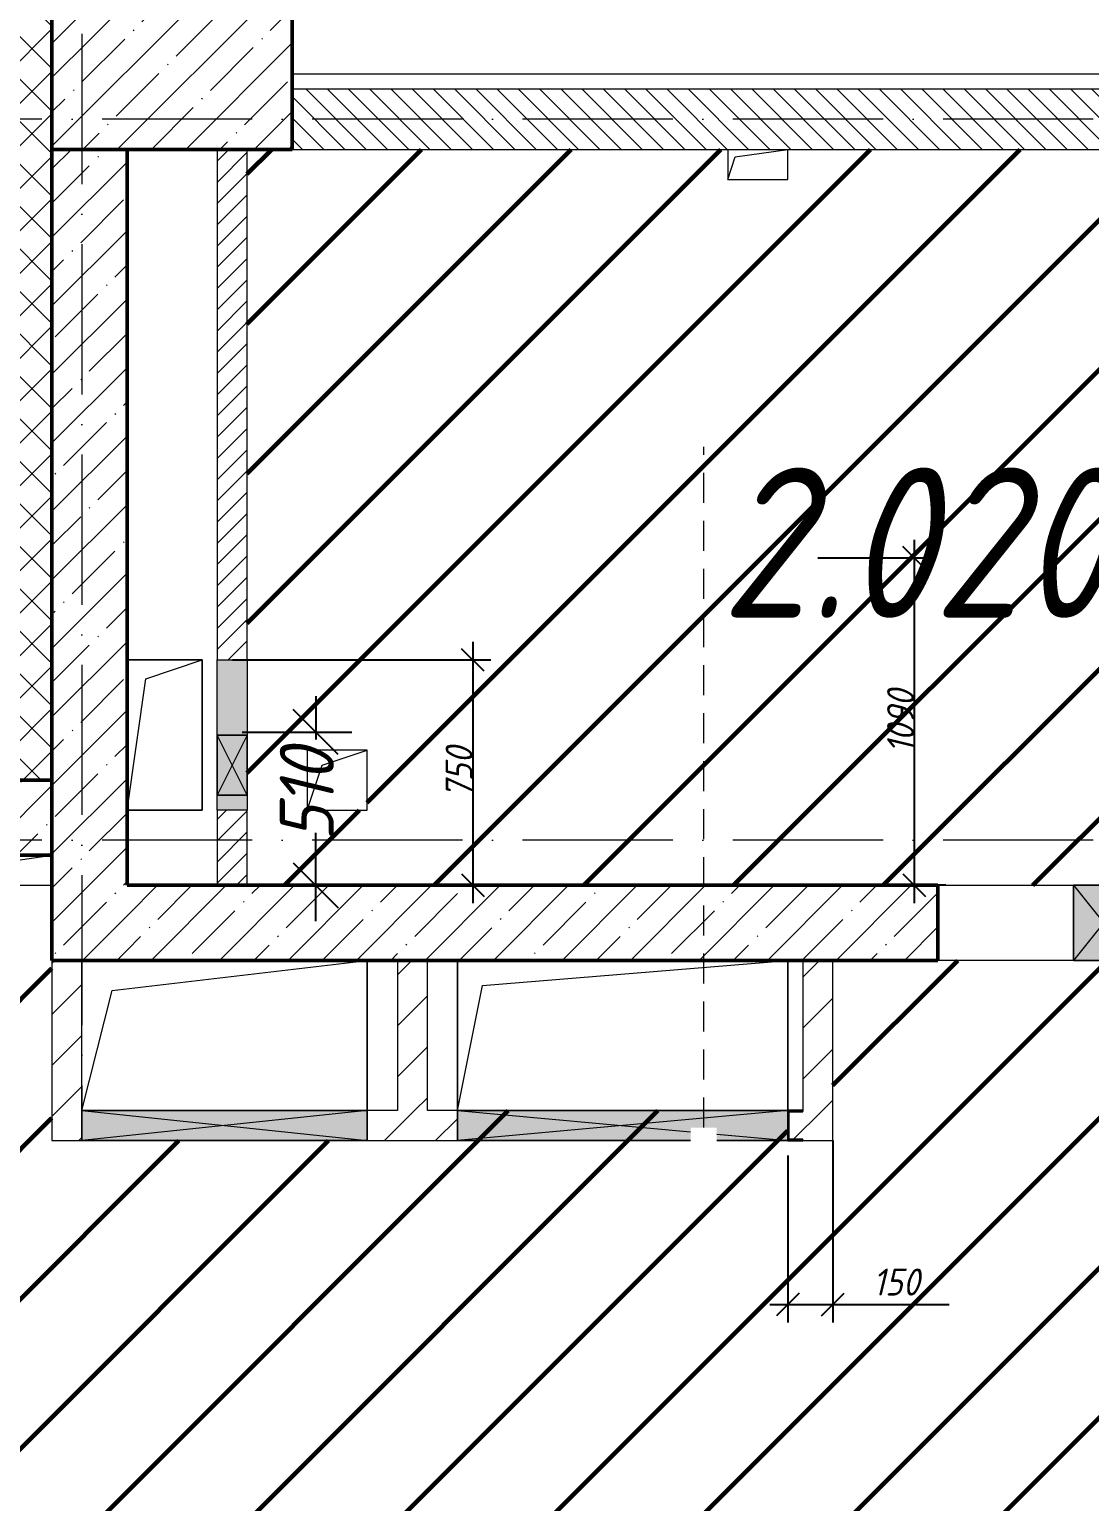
# Model space of a CAD drawing. Header units: millimetres. Extents: x -606178 to 312196, y -19338 to 632709.
# Drawn here: x -214776 to -211246, y 517173 to 522075 of the extents above; entities that cross this region are included whole.
import ezdxf

# ---------------------------------------------------------------- set-up
doc = ezdxf.new("R2010")
doc.units = ezdxf.units.MM
doc.linetypes.add('200_ШТРИХ_ш1п0_6_', pattern=[160, 100, -60])
doc.linetypes.add('50_200_ШТРИХ_1Т_ш5_п1_п1_', pattern=[700, 500, -100, 0, -100])
for name, color, linetype, lineweight in [('6.4.1) Окр пт с инж. ПТ2.16', 3, 'Continuous', 60), ('A-____-____-DIMS', 7, 'Continuous', 9), ('A-DETL-GENF-OTLN', 7, 'Continuous', 9), ('A-FLOR-____-OTLN', 7, 'Continuous', 9), ('A-GENM-____-MCUT', 7, 'Continuous', 25), ('A-GENM-____-OTLN', 7, 'Continuous', 9), ('A-GENM-____-OTLN-1', 7, 'Continuous', 25), ('A-GLAZ-____-OTLN', 7, 'Continuous', 9), ('A-WALL-____-MCUT', 7, 'Continuous', 13), ('A-WALL-____-MCUT-2', 7, 'Continuous', 50), ('A-WALL-____-OTLN', 7, 'Continuous', 9), ('A-WALL-____-PATT-1', 7, 'Continuous', 9), ('A-WALL-FNSH-MCUT-1', 7, 'Continuous', 9), ('S-COLS-____-MCUT', 7, 'Continuous', 50), ('S-COLS-____-OTLN', 7, 'Continuous', 9), ('S-GRID-____-OTLN-1', 7, '50_200_ШТРИХ_1Т_ш5_п1_п1_', 9), ('Марки помещений', 7, 'Continuous', 9)]:
    doc.layers.add(name, color=color, linetype=linetype, lineweight=lineweight)
for name, color, linetype, lineweight, true_color in [('A-DETL-GENF-OTLN-3', 9, 'Continuous', 9, 0x808080), ('A-DETL-GENF-OTLN-4', 9, '200_ШТРИХ_ш1п0_6_', 9, 0x808080), ('A-GLAZ-____-OTLN-1', 7, 'Continuous', 9, 0xc0c0c0)]:
    doc.layers.add(name, color=color, linetype=linetype, lineweight=lineweight, true_color=true_color)
doc.styles.add('ISOCPEUR_I_10', font='isocpeui.ttf', dxfattribs={"width": 0.9, "height": 180})
doc.styles.add('ISOCPEUR_I_2', font='isocpeui.ttf', dxfattribs={"width": 0.85, "height": 2.3})
doc.styles.add('ISOCPEUR_I_7', font='isocpeui.ttf', dxfattribs={"width": 0.9, "height": 90})
doc.dimstyles.new('ISO-1_8_0_9К_СРЕДНИЙ_Кладочные_1', dxfattribs={"dimscale": 304.8, "dimtxt": 89.638306, "dimasz": 0.246063, "dimexe": 0.19685, "dimexo": 0, "dimgap": 0, "dimtad": 1, "dimdec": 3, "dimrnd": 0.001, "dimdsep": 46, "dimtxsty": 'ISOCPEUR_I_7', "dimblk1": 'OBLIQUE', "dimblk2": 'OBLIQUE', "dimsah": 1, "dimcen": 0.09, "dimdle": 0.19685, "dimazin": 0, "dimtfac": 1, "dimtdec": 4, "dimtix": 1, "dimtmove": 0, "dimatfit": 3, "dimfxl": 1, "dimtvp": 1, "dimtolj": 1, "dimtzin": 0, "dimarcsym": 2})
doc.dimstyles.new('ISO-1_8_0_9К_СРЕДНИЙ_Кладочные_2', dxfattribs={"dimscale": 304.8, "dimtxt": 89.638306, "dimasz": 0.246063, "dimexe": 0.19685, "dimexo": 0, "dimgap": 0, "dimtad": 1, "dimdec": 3, "dimrnd": 0.001, "dimdsep": 46, "dimtxsty": 'ISOCPEUR_I_7', "dimblk1": 'OBLIQUE', "dimblk2": 'OBLIQUE', "dimsah": 1, "dimcen": 0.09, "dimdle": 0.19685, "dimazin": 0, "dimtfac": 1, "dimtdec": 4, "dimtix": 1, "dimtmove": 1, "dimatfit": 3, "dimfxl": 1, "dimtvp": 1, "dimtolj": 1, "dimtzin": 0, "dimarcsym": 2})
doc.dimstyles.new('ISO-1_8_0_9К_СРЕДНИЙ_Кладочные_3', dxfattribs={"dimscale": 304.8, "dimtxt": 179.276612, "dimasz": 0.492126, "dimexe": 0.393701, "dimexo": 0, "dimgap": 0, "dimtad": 1, "dimdec": 3, "dimrnd": 0.001, "dimdsep": 46, "dimtxsty": 'ISOCPEUR_I_10', "dimblk1": 'OBLIQUE', "dimblk2": 'OBLIQUE', "dimsah": 1, "dimcen": 0.09, "dimdle": 0.393701, "dimazin": 0, "dimtfac": 1, "dimtdec": 4, "dimtix": 1, "dimtmove": 0, "dimatfit": 3, "dimfxl": 1, "dimtvp": 1, "dimtolj": 1, "dimtzin": 0, "dimarcsym": 2})
pattern_1 = [(45, (-264901.3, 451794.26), (-84.85281, 84.85281), [])]
pattern_2 = [(45, (-264901.3, 451794.26), (-114.04925, 114.04925), []), (45, (-264787.25, 451794.26), (-114.04925, 114.04925), [201.612, -40.322, 3.353, -36.97])]

# ---------------------------------------------------------------- blocks, each defined once
blk = doc.blocks.new('BSC_Колонна _Прямоугольная - 500х800-V76-АР1_План отверстий 2 этажа в осях 1-64_Ю-ЯЯ')
at = {"layer": 'S-COLS-____-OTLN'}
h = blk.add_hatch(dxfattribs=at)
h.set_pattern_fill('FP_88', color=256, style=0, pattern_type=2)
h.set_pattern_definition([(315, (-70131.04, 50600), (114.04925, 114.04925), []), (315, (-70131.04, 50485.95), (114.04925, 114.04925), [201.613, -40.323, 3.353, -36.97])])
h.paths.add_polyline_path([(-250, -400), (250, -400), (250, 400), (-250, 400)], flags=0)
at = {"layer": 'S-COLS-____-MCUT'}
for p, q in [((250, 400), (-250, 400)), ((-250, 400), (-250, -400)), ((250, -400), (250, 400)), ((-250, -400), (250, -400))]:
    blk.add_line(p, q, dxfattribs=at)
blk = doc.blocks.new('AR_Отверстие Ниша - Лючок-32402213-АР1_План отверстий 2 этажа в осях 1-64_Ю-ЯЯ')
at = {"layer": 'A-GLAZ-____-OTLN'}
h = blk.add_hatch(color=256, dxfattribs=at)
h.paths.add_polyline_path([(250, 50), (200, 50), (200, -50), (250, -50)], flags=0)
h.paths.add_polyline_path([(0, 50), (-250, 50), (-250, -50), (0, -50)], flags=0)
for p, q in [((-250, 50), (0, 50)), ((-250, -50), (-250, 50)), ((200, 50), (250, 50)), ((250, 50), (250, -50)), ((0, -50), (-250, -50)), ((250, -50), (200, -50))]:
    blk.add_line(p, q, dxfattribs=at)
blk = doc.blocks.new('AR_Отверстие прямоугольное _в стене_ - AR_Отверстие прямоугольное _в стене__ВК-32402182-АР1_План отверстий 2 этажа в осях 1-64_Ю-ЯЯ')
at = {"layer": 'A-GLAZ-____-OTLN'}
blk.add_hatch(color=256, dxfattribs=at).paths.add_polyline_path([(100, 50), (-100, 50), (-100, -50), (100, -50)], flags=0)
at = {"layer": 'A-DETL-GENF-OTLN'}
for p, q in [((-100, -50), (-100, 50)), ((-100, 50), (100, 50)), ((100, 50), (-100, -50)), ((-100, 50), (100, -50)), ((100, 50), (-100, 50)), ((-100, 50), (-100, -50)), ((100, 50), (100, -50)), ((100, -50), (100, 50)), ((100, -50), (-100, -50)), ((-100, -50), (100, -50))]:
    blk.add_line(p, q, dxfattribs=at)
blk = doc.blocks.new('AR_Отверстие прямоугольное _в плите_ - AR_Отверстие прямоугольное _в плите_-V157-АР1_План отверстий 2 этажа в осях 1-64_Ю-ЯЯ')
at = {"layer": 'A-GENM-____-OTLN'}
for p, q in [((125, 250), (-125, 250)), ((-62.5, 187.5), (125, 250)), ((125, -250), (125, 250)), ((-125, -250), (-62.5, 187.5)), ((-125, -250), (125, -250))]:
    blk.add_line(p, q, dxfattribs=at)
blk = doc.blocks.new('AR_Отверстие прямоугольное _в плите_ - AR_Отверстие прямоугольное _в плите_-30459207-АР1_План отверстий 2 этажа в осях 1-64_Ю-ЯЯ')
at = {"layer": 'A-GENM-____-OTLN'}
for p, q in [((100, 100), (-100, 100)), ((-100, 100), (-100, -100)), ((-50, 50), (100, 100)), ((100, -100), (100, 100)), ((-100, -100), (-50, 50)), ((-100, -100), (100, -100))]:
    blk.add_line(p, q, dxfattribs=at)
blk = doc.blocks.new('AR_Отверстие прямоугольное _в плите_ - AR_Отверстие прямоугольное _в плите_-30510712-АР1_План отверстий 2 этажа в осях 1-64_Ю-ЯЯ')
at = {"layer": 'A-GENM-____-OTLN'}
for p, q in [((-100, 50), (-100, -50)), ((-75, 25), (100, 50)), ((-100, -50), (-75, 25)), ((-100, -50), (100, -50))]:
    blk.add_line(p, q, dxfattribs=at)
blk = doc.blocks.new('AR_Отверстие прямоугольное _в плите_ - AR_Отверстие прямоугольное _в плите_-V176-АР1_План отверстий 2 этажа в осях 1-64_Ю-ЯЯ')
at = {"layer": 'A-GENM-____-OTLN'}
for p, q in [((-100, 50), (-100, -50)), ((-75, 25), (100, 50)), ((100, -50), (100, 50)), ((-100, -50), (-75, 25)), ((-100, -50), (100, -50))]:
    blk.add_line(p, q, dxfattribs=at)
blk = doc.blocks.new('AR_Отверстие прямоугольное _в плите_ - AR_Отверстие прямоугольное _в плите_-30552508-АР1_План отверстий 2 этажа в осях 1-64_Ю-ЯЯ')
at = {"layer": 'A-GENM-____-OTLN'}
for p, q in [((-550, 250), (-550, -250)), ((-466.7, 166.7), (550, 250)), ((550, -250), (550, 250)), ((-550, -250), (-466.7, 166.7))]:
    blk.add_line(p, q, dxfattribs=at)
blk = doc.blocks.new('AR_Отверстие прямоугольное _в стене__БезПР - AR_Отверстие прямоугольное _в стене__БезПР-30578456-АР1_План отверстий 2 этажа в осях 1-64_Ю-ЯЯ')
at = {"layer": 'A-GLAZ-____-OTLN-1'}
blk.add_hatch(color=256, dxfattribs=at).paths.add_polyline_path([(100, -125), (100, 125), (-100, 125), (-100, -125)], flags=0)
at = {"layer": 'A-DETL-GENF-OTLN'}
for p, q in [((-100, -125), (-100, 125)), ((-100, 125), (100, 125)), ((100, 125), (-100, -125)), ((-100, 125), (100, -125)), ((100, 125), (-100, 125)), ((-100, 125), (-100, -125)), ((100, 125), (100, -125)), ((100, -125), (100, 125)), ((100, -125), (-100, -125)), ((-100, -125), (100, -125))]:
    blk.add_line(p, q, dxfattribs=at)
at = {"layer": 'A-GLAZ-____-OTLN'}
blk.add_line((100, 125), (-100, 125), dxfattribs=at)
blk = doc.blocks.new('AR_Отверстие прямоугольное _в плите_ - AR_Отверстие прямоугольное _в плите_-30552717-АР1_План отверстий 2 этажа в осях 1-64_Ю-ЯЯ')
at = {"layer": 'A-GENM-____-OTLN'}
for p, q in [((-375, 150), (475, 250)), ((475, -250), (475, 250)), ((-475, -250), (-375, 150))]:
    blk.add_line(p, q, dxfattribs=at)
blk = doc.blocks.new('AR_Отверстие прямоугольное _в стене__БезПР - AR_Отверстие прямоугольное _в стене__БезПР-36428547-АР1_План отверстий 2 этажа в осях 1-64_Ю-ЯЯ')
at = {"layer": 'A-GLAZ-____-OTLN'}
blk.add_hatch(color=256, dxfattribs=at).paths.add_polyline_path([(475, -50), (475, 50), (-475, 50), (-475, -50)], flags=0)
at = {"layer": 'A-DETL-GENF-OTLN'}
for p, q in [((-475, -50), (-475, 50)), ((-475, 50), (475, 50)), ((475, 50), (-475, -50)), ((-475, 50), (475, -50)), ((475, 50), (-475, 50)), ((-475, 50), (-475, -50)), ((475, 50), (475, -50)), ((475, -50), (475, 50)), ((475, -50), (-475, -50)), ((-475, -50), (475, -50))]:
    blk.add_line(p, q, dxfattribs=at)
at = {"layer": 'A-GLAZ-____-OTLN'}
blk.add_line((475, 50), (-475, 50), dxfattribs=at)
blk = doc.blocks.new('154_Фахверк_СКБ_Швеллер - Тип_100_3960_зеркало-V205-АР1_План отверстий 2 этажа в осях 1-64_Ю-ЯЯ')
at = {"layer": 'A-GENM-____-MCUT'}
for p, q in [((175, 50), (125, 50)), ((175, 47), (175, 50)), ((128, 47), (175, 47)), ((128, -47), (128, 47)), ((175, -47), (128, -47)), ((175, -50), (175, -47)), ((125, -50), (175, -50))]:
    blk.add_line(p, q, dxfattribs=at)
blk = doc.blocks.new('AR_Отверстие прямоугольное _в стене_ - AR_Отверстие прямоугольное _в стене__ОВ-36926784-АР1_План отверстий 2 этажа в осях 1-64_Ю-ЯЯ')
at = {"layer": 'A-GLAZ-____-OTLN'}
blk.add_hatch(color=256, dxfattribs=at).paths.add_polyline_path([(226.6, -50), (226.6, -6.9), (313.4, -6.9), (313.4, -50), (550, -50), (550, 50), (-550, 50), (-550, -50)], flags=0)
at = {"layer": 'A-DETL-GENF-OTLN'}
for p, q in [((-550, -50), (-550, 50)), ((-550, 50), (550, 50)), ((550, 50), (-550, -50)), ((-550, 50), (226.6, -20.6)), ((550, 50), (-550, 50)), ((-550, 50), (-550, -50)), ((550, 50), (550, -50)), ((550, -50), (550, 50)), ((313.4, -28.5), (550, -50)), ((226.6, -50), (-550, -50)), ((-550, -50), (226.6, -50)), ((550, -50), (313.4, -50)), ((313.4, -50), (550, -50))]:
    blk.add_line(p, q, dxfattribs=at)
blk = doc.blocks.new('DET_L_Имитация разреза_ISO2-5 - Вправо-29863948-АР1_План отверстий 2 этажа в осях 1-64_Ю-ЯЯ')
at = {"layer": 'A-DETL-GENF-OTLN-4'}
blk.add_line((143.1, 0), (2410, 0), dxfattribs=at)
blk = doc.blocks.new('_Oblique')
at = {"color": 0, "linetype": 'ByBlock', "lineweight": -2}
blk.add_line((-0.5, -0.5), (0.5, 0.5), dxfattribs=at)
blk = doc.blocks.new('*D4814')
at = {"layer": 'A-____-____-DIMS', "color": 0, "lineweight": -2, "transparency": 16777216}
for p, q in [((-213300.1, 520035.3), (-213300.1, 519165.3)), ((-214100, 519975.3), (-213240.1, 519975.3)), ((-213194, 519225.3), (-213360.1, 519225.3))]:
    blk.add_line(p, q, dxfattribs=at)
at = {"layer": 'Defpoints', "color": 0, "transparency": 16777216}
for p in [(-214100, 519975.3), (-213300.1, 519225.3), (-213194, 519225.3)]:
    blk.add_point(p, dxfattribs=at)
at = {"layer": 'A-____-____-DIMS', "color": 0, "lineweight": -2, "transparency": 16777216, "xscale": 75, "yscale": 75, "zscale": 75}
for p, rotation in [((-213300.1, 519975.3), 90), ((-213300.1, 519225.3), 270)]:
    blk.add_blockref('_Oblique', p, dxfattribs=dict(at, rotation=rotation))
at = {"layer": 'A-____-____-DIMS', "color": 0, "transparency": 16777216, "insert": (-213345.7, 519600.3), "char_height": 90, "width": 409.578, "attachment_point": 5, "rotation": 90, "style": 'ISOCPEUR_I_7'}
blk.add_mtext('\\A1;750', dxfattribs=at)
blk = doc.blocks.new('*D4942')
at = {"layer": 'A-____-____-DIMS', "color": 0, "lineweight": -2, "transparency": 16777216}
for p, q in [((-213822.8, 519855.3), (-213822.8, 519710.5)), ((-214068.3, 519735.3), (-213702.8, 519735.3)), ((-213822.8, 519105.3), (-213822.8, 519400)), ((-214051.3, 519225.3), (-213702.8, 519225.3))]:
    blk.add_line(p, q, dxfattribs=at)
at = {"layer": 'Defpoints', "color": 0, "transparency": 16777216}
for p in [(-214068.3, 519735.3), (-214051.3, 519225.3), (-213822.8, 519225.3)]:
    blk.add_point(p, dxfattribs=at)
at = {"layer": 'A-____-____-DIMS', "color": 0, "lineweight": -2, "transparency": 16777216, "xscale": 150, "yscale": 150, "zscale": 150}
for p, rotation in [((-213822.8, 519735.3), 90), ((-213822.8, 519225.3), 270)]:
    blk.add_blockref('_Oblique', p, dxfattribs=dict(at, rotation=rotation))
at = {"layer": 'A-____-____-DIMS', "color": 0, "transparency": 16777216, "insert": (-213942.8, 519371.1), "char_height": 180, "width": 368.207, "attachment_point": 1, "rotation": 90, "line_spacing_factor": 1.149209, "style": 'ISOCPEUR_I_10'}
blk.add_mtext('\\A1;510', dxfattribs=at)
blk = doc.blocks.new('*D4974')
at = {"layer": 'A-____-____-DIMS', "color": 0, "lineweight": -2, "transparency": 16777216}
for p, q in [((-211830.5, 520375.3), (-211830.5, 519165.3)), ((-212151.3, 520315.3), (-211770.5, 520315.3)), ((-211724.5, 519225.3), (-211890.5, 519225.3))]:
    blk.add_line(p, q, dxfattribs=at)
at = {"layer": 'Defpoints', "color": 0, "transparency": 16777216}
for p in [(-212151.3, 520315.3), (-211830.5, 519225.3), (-211724.5, 519225.3)]:
    blk.add_point(p, dxfattribs=at)
at = {"layer": 'A-____-____-DIMS', "color": 0, "lineweight": -2, "transparency": 16777216, "xscale": 75, "yscale": 75, "zscale": 75}
for p, rotation in [((-211830.5, 520315.3), 90), ((-211830.5, 519225.3), 270)]:
    blk.add_blockref('_Oblique', p, dxfattribs=dict(at, rotation=rotation))
at = {"layer": 'A-____-____-DIMS', "color": 0, "transparency": 16777216, "insert": (-211875.5, 519770.3), "char_height": 90, "width": 504.733, "attachment_point": 5, "rotation": 90, "style": 'ISOCPEUR_I_7'}
blk.add_mtext('\\A1;1090', dxfattribs=at)
blk = doc.blocks.new('*D4976')
at = {"layer": 'A-____-____-DIMS', "color": 0, "lineweight": -2, "transparency": 16777216}
for p, q in [((-212101.3, 518375.3), (-212101.3, 517769.3)), ((-212251.3, 518325.3), (-212251.3, 517769.3)), ((-212311.3, 517829.3), (-212101.3, 517829.3)), ((-212101.3, 517829.3), (-211713.5, 517829.3))]:
    blk.add_line(p, q, dxfattribs=at)
at = {"layer": 'Defpoints', "color": 0, "transparency": 16777216}
for p in [(-212101.3, 518375.3), (-212251.3, 518325.3), (-212101.3, 517829.3)]:
    blk.add_point(p, dxfattribs=at)
at = {"layer": 'A-____-____-DIMS', "color": 0, "lineweight": -2, "transparency": 16777216, "xscale": 75, "yscale": 75, "zscale": 75, "rotation": 180}
blk.add_blockref('_Oblique', (-212251.3, 517829.3), dxfattribs=at)
at = {"layer": 'A-____-____-DIMS', "color": 0, "lineweight": -2, "transparency": 16777216, "xscale": 75, "yscale": 75, "zscale": 75}
blk.add_blockref('_Oblique', (-212101.3, 517829.3), dxfattribs=at)
at = {"layer": 'A-____-____-DIMS', "color": 0, "transparency": 16777216, "insert": (-211967.8, 517949.3), "char_height": 90, "width": 368.207, "attachment_point": 1, "line_spacing_factor": 1.149209, "style": 'ISOCPEUR_I_7'}
blk.add_mtext('\\A1;150', dxfattribs=at)

msp = doc.modelspace()

# ---------------------------------------------------------------- hatches: boundary and pattern name
at = {"layer": '6.4.1) Окр пт с инж. ПТ2.16'}
h = msp.add_hatch(dxfattribs=at)
h.set_pattern_fill('ANSI31', color=256, scale=111)
h.paths.add_polyline_path([(-190461.3011, 521675.3011), (-191001.3011, 521675.3011), (-195701.3011, 521675.3011), (-196201.3011, 521675.3011), (-196401.3011, 521675.3011), (-196401.3011, 521225.3011), (-196627.3011, 521225.3011), (-196627.3011, 521219.3011), (-197075.3011, 521219.3011), (-197201.3011, 521225.3011), (-197201.3011, 521675.3011), (-200651.3011, 521675.3011), (-200651.3011, 521175.3011), (-201151.3011, 521175.3011), (-201151.3011, 519475.3011), (-200651.3011, 519475.3011), (-200651.3011, 518975.3011), (-201151.3011, 518975.3011), (-201651.3011, 518975.3011), (-202951.3011, 518975.3011), (-203951.3011, 518975.3011), (-204951.3011, 518975.3011), (-205449.8983, 518975.3011), (-205649.8983, 518975.3011), (-206101.3011, 518975.3011), (-207801.3011, 518975.3011), (-207801.3011, 518175.3011), (-208076.3011, 518175.3011), (-208976.3011, 518175.3011), (-209251.3011, 518175.3011), (-209251.3011, 518975.3011), (-210601.3011, 518975.3011), (-211099.8983, 518975.3011), (-211299.8983, 518975.3011), (-211751.3011, 518975.3011), (-212101.3011, 518975.3011), (-212101.3011, 518375.3011), (-212201.3011, 518375.3011), (-212251.3011, 518375.3011), (-212251.3011, 518475.3011), (-213351.3011, 518475.3011), (-213351.3011, 518375.3011), (-213651.3011, 518375.3011), (-214601.3011, 518375.3011), (-214701.3011, 518375.3011), (-214701.3011, 518975.3011), (-214701.3011, 519225.3011), (-214901.3011, 519225.3011), (-214901.3011, 519325.3011), (-217351.3011, 519325.3011), (-219151.3011, 519325.3011), (-219151.3011, 519075.3011), (-219401.3011, 519075.3011), (-219401.3011, 514975.3011), (-219151.3011, 514975.3011), (-218826.3011, 514975.3011), (-218826.3011, 514981.3011), (-218751.3011, 514981.3011), (-218316.3011, 514975.3011), (-217466.3011, 514975.3011), (-217126.3011, 514975.3011), (-217126.3011, 514981.3011), (-217057.3011, 514981.3011), (-217051.3011, 514981.3011), (-216976.3011, 514981.3011), (-216651.3011, 514975.3011), (-216151.3011, 514975.3011), (-214526.3011, 514975.3011), (-214526.3011, 514981.3011), (-214451.3011, 514981.3011), (-214445.3011, 514981.3011), (-214376.3011, 514981.3011), (-214291.3011, 514975.3011), (-213891.3011, 514975.3011), (-213751.3011, 514975.3011), (-213751.3011, 514981.3011), (-213676.3011, 514981.3011), (-213526.3011, 514975.3011), (-213526.3011, 514981.3011), (-213451.3011, 514981.3011), (-213271.3011, 514975.3011), (-212971.3011, 514975.3011), (-212751.3011, 514975.3011), (-212751.3011, 514981.3011), (-212676.3011, 514981.3011), (-212526.3011, 514975.3011), (-212526.3011, 514981.3011), (-212451.3011, 514981.3011), (-211751.3011, 514975.3011), (-211751.3011, 514981.3011), (-211676.3011, 514981.3011), (-211526.3011, 514975.3011), (-211526.3011, 514981.3011), (-211451.3011, 514981.3011), (-210751.3011, 514975.3011), (-210751.3011, 514981.3011), (-210651.3011, 514981.3011), (-210651.3011, 514975.3011), (-210151.3011, 514975.3011), (-209826.3011, 514975.3011), (-209826.3011, 514981.3011), (-209751.3011, 514981.3011), (-209401.3011, 514975.3011), (-208551.3011, 514975.3011), (-208126.3011, 514975.3011), (-208126.3011, 514981.3011), (-208057.3011, 514981.3011), (-208051.3011, 514981.3011), (-207976.3011, 514981.3011), (-207651.3011, 514975.3011), (-207151.3011, 514975.3011), (-206651.3011, 514975.3011), (-206151.3011, 514975.3011), (-204426.3011, 514975.3011), (-204426.3011, 514981.3011), (-204351.3011, 514981.3011), (-204345.3011, 514981.3011), (-204321.3011, 514975.3011), (-204351.3011, 514975.3011), (-204351.3011, 514935.3011), (-204346.3011, 514935.3011), (-204346.3011, 514775.3011), (-202551.3011, 514775.3011), (-202551.3011, 514844.3011), (-202551.3011, 514906.3011), (-202551.3011, 514981.3011), (-202476.3011, 514981.3011), (-201651.3011, 514975.3011), (-201151.3011, 514975.3011), (-200626.3011, 514975.3011), (-200626.3011, 514981.3011), (-200551.3011, 514981.3011), (-200545.3011, 514981.3011), (-200476.3011, 514981.3011), (-199826.3011, 514975.3011), (-199576.3011, 514975.3011), (-199476.3011, 514975.3011), (-199476.3011, 514981.3011), (-199407.3011, 514981.3011), (-199401.3011, 514981.3011), (-199326.3011, 514981.3011), (-198201.3011, 514975.3011), (-197751.3011, 514975.3011), (-196151.3011, 514975.3011), (-195651.3011, 514975.3011), (-193326.3011, 514975.3011), (-193326.3011, 514981.3011), (-193251.3011, 514981.3011), (-193245.3011, 514981.3011), (-193176.3011, 514981.3011), (-191651.3011, 514975.3011), (-191651.3011, 514981.3011), (-191576.3011, 514981.3011), (-190461.3011, 514977.2562)])
h.paths.add_polyline_path([(-196201.3011, 518975.3011), (-196201.3011, 519475.3011), (-195701.3011, 519475.3011), (-195701.3011, 518975.3011)], flags=16)
h = msp.add_hatch(dxfattribs=at)
h.set_pattern_fill('ANSI31', color=256, scale=111)
h.paths.add_polyline_path([(-209751.3011, 521175.3011), (-210201.3011, 521175.3011), (-210201.3011, 521675.3011), (-212251.3011, 521675.3011), (-212251.3011, 521575.3011), (-212451.3011, 521575.3011), (-212451.3011, 521675.3011), (-213901.3011, 521675.3011), (-214051.3011, 521675.3011), (-214051.3011, 519975.3011), (-214051.3011, 519725.3011), (-214051.3011, 519525.3011), (-214051.3011, 519475.3011), (-214051.3011, 519225.3011), (-211751.3011, 519225.3011), (-211299.8983, 519225.3011), (-211099.8983, 519225.3011), (-210601.3011, 519225.3011), (-209751.3011, 519225.3011), (-209751.3011, 519275.3011), (-209751.3011, 519675.3011)])
h.paths.add_polyline_path([(-213651.3011, 519675.3011), (-213651.3011, 519475.3011), (-213851.3011, 519475.3011), (-213851.3011, 519675.3011)], flags=16)
at = {"layer": 'A-WALL-____-PATT-1'}
h = msp.add_hatch(dxfattribs=at)
h.set_pattern_fill('FP_1', color=256, style=0, pattern_type=2)
h.set_pattern_definition([(45, (-264901.3, 451794.26), (-70.71068, 70.71068), []), (135, (-264901.3, 451794.26), (-70.71068, -70.71068), [])])
h.paths.add_polyline_path([(-214851.3011, 519575.3011), (-214701.3011, 519575.3011), (-214701.3011, 537705.3011), (-214851.3011, 537705.3011), (-214851.3011, 519725.3011)], flags=0)
h = msp.add_hatch(dxfattribs=at)
h.set_pattern_fill('FP_6', color=256, style=0, pattern_type=2)
h.set_pattern_definition([(135, (-264901.3, 451794.26), (-35.35534, -35.35534), [])])
h.paths.add_polyline_path([(-209401.3011, 521675.3011), (-209401.3011, 521875.3011), (-213901.3011, 521875.3011), (-213901.3011, 521675.3011), (-210123.9615, 521675.3011)], flags=0)
h = msp.add_hatch(dxfattribs=at)
h.set_pattern_fill('FP_13', color=256, style=0, pattern_type=2)
h.set_pattern_definition(pattern_2)
h.paths.add_polyline_path([(-214451.3011, 518975.3011), (-214451.3011, 521675.3011), (-214701.3011, 521675.3011), (-214701.3011, 518975.3011), (-214542.7132, 518975.3011)], flags=0)
h = msp.add_hatch(dxfattribs=at)
h.set_pattern_fill('FP_5', color=256, style=0, pattern_type=2)
h.set_pattern_definition([(45, (-264901.3, 451794.26), (-35.35534, 35.35534), [])])
h.paths.add_polyline_path([(-214051.3011, 519225.3011), (-214051.3011, 519475.3011), (-214151.3011, 519475.3011), (-214151.3011, 519225.3011)], flags=0)
h.paths.add_polyline_path([(-214151.3011, 519975.3011), (-214051.3011, 519975.3011), (-214051.3011, 521675.3011), (-214151.3011, 521675.3011), (-214151.3011, 520319.7374)], flags=0)
h = msp.add_hatch(dxfattribs=at)
h.set_pattern_fill('FP_13', color=256, style=0, pattern_type=2)
h.set_pattern_definition(pattern_2)
h.paths.add_polyline_path([(-214701.3011, 519325.3011), (-214701.3011, 519575.3011), (-217351.3011, 519575.3011), (-217351.3011, 519325.3011), (-215426.4635, 519325.3011)], flags=0)
h = msp.add_hatch(dxfattribs=at)
h.set_pattern_fill('FP_13', color=256, style=0, pattern_type=2)
h.set_pattern_definition(pattern_2)
h.paths.add_polyline_path([(-207701.3011, 518975.3011), (-207701.3011, 519225.3011), (-210601.3011, 519225.3011), (-210601.3011, 518975.3011), (-208356.4608, 518975.3011)], flags=0)
h.paths.add_polyline_path([(-211891.4622, 518975.3011), (-211751.3011, 518975.3011), (-211751.3011, 519225.3011), (-214451.3011, 519225.3011), (-214451.3011, 518975.3011), (-212101.3011, 518975.3011)], flags=0)
h = msp.add_hatch(dxfattribs=at)
h.set_pattern_fill('FP_4', color=256, style=0, pattern_type=2)
h.set_pattern_definition(pattern_1)
h.paths.add_polyline_path([(-214601.3011, 518375.3011), (-214601.3011, 518975.3011), (-214701.3011, 518975.3011), (-214701.3011, 518375.3011)], flags=0)
h = msp.add_hatch(dxfattribs=at)
h.set_pattern_fill('FP_4', color=256, style=0, pattern_type=2)
h.set_pattern_definition(pattern_1)
h.paths.add_polyline_path([(-213451.3011, 518475.3011), (-213451.3011, 518975.3011), (-213551.3011, 518975.3011), (-213551.3011, 518475.3011)], flags=0)
h = msp.add_hatch(dxfattribs=at)
h.set_pattern_fill('FP_4', color=256, style=0, pattern_type=2)
h.set_pattern_definition(pattern_1)
h.paths.add_polyline_path([(-212101.3011, 518475.3011), (-212101.3011, 518975.3011), (-212201.3011, 518975.3011), (-212201.3011, 518475.3011)], flags=0)
h = msp.add_hatch(dxfattribs=at)
h.set_pattern_fill('FP_4', color=256, style=0, pattern_type=2)
h.set_pattern_definition(pattern_1)
h.paths.add_polyline_path([(-212101.3011, 518375.3011), (-212101.3011, 518475.3011), (-212201.3011, 518475.3011), (-212201.3011, 518472.3011), (-212248.3011, 518472.3011), (-212248.3011, 518378.3011), (-212201.3011, 518378.3011), (-212201.3011, 518375.3011)], flags=0)
h.paths.add_polyline_path([(-213351.3011, 518375.3011), (-213351.3011, 518475.3011), (-213651.3011, 518475.3011), (-213651.3011, 518375.3011)], flags=0)

# ---------------------------------------------------------------- linework, layer by layer
at = {"layer": 'A-FLOR-____-OTLN'}
for p, q in [((-209401.3011, 521925.3011), (-213901.3011, 521925.3011)), ((-214451.3011, 519975.3011), (-214201.3011, 519975.3011)), ((-214201.3011, 519975.3011), (-214201.3011, 519475.3011)), ((-214201.3011, 519475.3011), (-214451.3011, 519475.3011)), ((-213651.3011, 518975.3011), (-213651.3011, 518475.3011)), ((-213351.3011, 518475.3011), (-213351.3011, 518975.3011)), ((-212251.3011, 518975.3011), (-212251.3011, 518475.3011))]:
    msp.add_line(p, q, dxfattribs=at)
at = {"layer": 'A-WALL-____-MCUT'}
for p, q in [((-209401.3011, 521875.3011), (-213901.3011, 521875.3011)), ((-213901.3011, 521675.3011), (-209401.3011, 521675.3011))]:
    msp.add_line(p, q, dxfattribs=at)
at = {"layer": 'A-WALL-____-MCUT-2'}
for p, q in [((-214701.3011, 521675.3011), (-214701.3011, 518975.3011)), ((-214451.3011, 519225.3011), (-214451.3011, 521675.3011)), ((-217351.3011, 519575.3011), (-214701.3011, 519575.3011)), ((-217351.3011, 519325.3011), (-214701.3011, 519325.3011)), ((-211751.3011, 519225.3011), (-214451.3011, 519225.3011)), ((-211751.3011, 518975.3011), (-211751.3011, 519225.3011)), ((-214701.3011, 518975.3011), (-211751.3011, 518975.3011))]:
    msp.add_line(p, q, dxfattribs=at)
at = {"layer": 'A-WALL-____-OTLN'}
for p, q in [((-211751.3011, 519225.3011), (-211299.8983, 519225.3011)), ((-211299.8983, 518975.3011), (-211751.3011, 518975.3011))]:
    msp.add_line(p, q, dxfattribs=at)
at = {"layer": 'A-WALL-FNSH-MCUT-1'}
for p, q in [((-214151.3011, 521675.3011), (-214151.3011, 519975.3011)), ((-214051.3011, 519975.3011), (-214051.3011, 521675.3011)), ((-214151.3011, 519475.3011), (-214151.3011, 519225.3011)), ((-214051.3011, 519225.3011), (-214051.3011, 519475.3011)), ((-214701.3011, 518975.3011), (-214701.3011, 518375.3011)), ((-214601.3011, 518475.3011), (-214601.3011, 518975.3011)), ((-213551.3011, 518975.3011), (-213551.3011, 518475.3011)), ((-213451.3011, 518475.3011), (-213451.3011, 518975.3011)), ((-212201.3011, 518975.3011), (-212201.3011, 518475.3011)), ((-212101.3011, 518375.3011), (-212101.3011, 518975.3011)), ((-213551.3011, 518475.3011), (-213651.3011, 518475.3011)), ((-213351.3011, 518475.3011), (-213451.3011, 518475.3011)), ((-214701.3011, 518375.3011), (-214601.3011, 518375.3011)), ((-213651.3011, 518375.3011), (-213351.3011, 518375.3011)), ((-212201.3011, 518375.3011), (-212101.3011, 518375.3011))]:
    msp.add_line(p, q, dxfattribs=at)
at = {"layer": 'S-GRID-____-OTLN-1'}
for p, q in [((-214601.3011, 542362.4833), (-214601.3011, 518469.7429)), ((-160826.8945, 521775.3011), (-215659.2834, 521775.3011)), ((-160826.8945, 519375.3011), (-269570.0713, 519375.3011))]:
    msp.add_line(p, q, dxfattribs=at)

# ---------------------------------------------------------------- block references
at = {"layer": 'A-DETL-GENF-OTLN-3', "rotation": 90.00000000000072}
msp.add_blockref('DET_L_Имитация разреза_ISO2-5 - Вправо-29863948-АР1_План отверстий 2 этажа в осях 1-64_Ю-ЯЯ', (-212531.3011, 518275.3011), dxfattribs=at)
at = {"layer": 'A-GENM-____-OTLN'}
for name, p in [('AR_Отверстие прямоугольное _в плите_ - AR_Отверстие прямоугольное _в плите_-V176-АР1_План отверстий 2 этажа в осях 1-64_Ю-ЯЯ', (-212351.3011, 521625.3011)), ('AR_Отверстие прямоугольное _в плите_ - AR_Отверстие прямоугольное _в плите_-V157-АР1_План отверстий 2 этажа в осях 1-64_Ю-ЯЯ', (-214326.3011, 519725.3011)), ('AR_Отверстие прямоугольное _в плите_ - AR_Отверстие прямоугольное _в плите_-30459207-АР1_План отверстий 2 этажа в осях 1-64_Ю-ЯЯ', (-213751.3011, 519575.3011)), ('AR_Отверстие прямоугольное _в плите_ - AR_Отверстие прямоугольное _в плите_-30510712-АР1_План отверстий 2 этажа в осях 1-64_Ю-ЯЯ', (-214801.3011, 519275.3011)), ('AR_Отверстие прямоугольное _в плите_ - AR_Отверстие прямоугольное _в плите_-30552717-АР1_План отверстий 2 этажа в осях 1-64_Ю-ЯЯ', (-214126.3011, 518725.3011)), ('AR_Отверстие прямоугольное _в плите_ - AR_Отверстие прямоугольное _в плите_-30552508-АР1_План отверстий 2 этажа в осях 1-64_Ю-ЯЯ', (-212801.3011, 518725.3011))]:
    msp.add_blockref(name, p, dxfattribs=at)
at = {"layer": 'A-GENM-____-OTLN-1'}
msp.add_blockref('154_Фахверк_СКБ_Швеллер - Тип_100_3960_зеркало-V205-АР1_План отверстий 2 этажа в осях 1-64_Ю-ЯЯ', (-212376.3011, 518425.3011), dxfattribs=at)
at = {"layer": 'A-GLAZ-____-OTLN', "rotation": 270}
for name, p in [('AR_Отверстие Ниша - Лючок-32402213-АР1_План отверстий 2 этажа в осях 1-64_Ю-ЯЯ', (-214101.3011, 519725.3011)), ('AR_Отверстие прямоугольное _в стене_ - AR_Отверстие прямоугольное _в стене__ВК-32402182-АР1_План отверстий 2 этажа в осях 1-64_Ю-ЯЯ', (-214101.3011, 519625.3011))]:
    msp.add_blockref(name, p, dxfattribs=at)
at = {"layer": 'A-GLAZ-____-OTLN'}
for name, p in [('AR_Отверстие прямоугольное _в стене__БезПР - AR_Отверстие прямоугольное _в стене__БезПР-30578456-АР1_План отверстий 2 этажа в осях 1-64_Ю-ЯЯ', (-211199.8983, 519100.3011)), ('AR_Отверстие прямоугольное _в стене__БезПР - AR_Отверстие прямоугольное _в стене__БезПР-36428547-АР1_План отверстий 2 этажа в осях 1-64_Ю-ЯЯ', (-214126.3011, 518425.3011)), ('AR_Отверстие прямоугольное _в стене_ - AR_Отверстие прямоугольное _в стене__ОВ-36926784-АР1_План отверстий 2 этажа в осях 1-64_Ю-ЯЯ', (-212801.3011, 518425.3011))]:
    msp.add_blockref(name, p, dxfattribs=at)
at = {"layer": 'S-COLS-____-OTLN', "rotation": 89.9999999999999}
msp.add_blockref('BSC_Колонна _Прямоугольная - 500х800-V76-АР1_План отверстий 2 этажа в осях 1-64_Ю-ЯЯ', (-214301.3011, 521925.3011), dxfattribs=at)

# ---------------------------------------------------------------- texts
at = {"layer": 'Марки помещений', "insert": (-212474.2301, 520615.9243), "char_height": 500, "width": 785.65375, "attachment_point": 1, "style": 'ISOCPEUR_I_2'}
msp.add_mtext('2.020', dxfattribs=at)

# ---------------------------------------------------------------- dimensions: what is measured, and where the dimension line sits
at = {"layer": 'A-____-____-DIMS'}
for base, p1, p2, override, picture, middle in [((-211830.5307, 519225.3011), (-212151.3011, 520315.3011), (-211724.4647, 519225.3011), {"dimpost": '<>', "dimfxl": 1170.593566}, '*D4974', (-211875.5307, 519770.3011)), ((-213300.0948, 519225.3011), (-214099.951, 519975.3011), (-213194.0288, 519225.3011), {"dimpost": '<>', "dimfxl": 1176.093172}, '*D4814', (-213345.6743, 519600.3011))]:
    dim = msp.add_linear_dim(base=base, p1=p1, p2=p2, angle=90, dimstyle='ISO-1_8_0_9К_СРЕДНИЙ_Кладочные_2', override=override, dxfattribs=at)
    dim.commit()
    dim.dimension.update_dxf_attribs({"geometry": picture, "text_midpoint": middle})
dim = msp.add_linear_dim(base=(-213822.8397, 519225.3011), p1=(-214068.2514, 519735.3011), p2=(-214051.3011, 519225.3011), angle=90, dimstyle='ISO-1_8_0_9К_СРЕДНИЙ_Кладочные_3', override={"dimpost": '<>', "dimfxl": 510.281601}, dxfattribs=at)
dim.commit()
dim.dimension.update_dxf_attribs({"geometry": '*D4942', "text_midpoint": (-213822.8397, 519555.2053), "dimtype": 160, "text_rotation": 90})
dim = msp.add_linear_dim(base=(-212101.3011, 517829.3406), p1=(-212251.3011, 518325.3011), p2=(-212101.3011, 518375.3011), dimstyle='ISO-1_8_0_9К_СРЕДНИЙ_Кладочные_1', override={"dimpost": '<>', "dimfxl": 158.113883}, dxfattribs=at)
dim.commit()
dim.dimension.update_dxf_attribs({"geometry": '*D4976', "text_midpoint": (-211783.6773, 517829.3406), "dimtype": 160})

doc.saveas('drawing.dxf')
